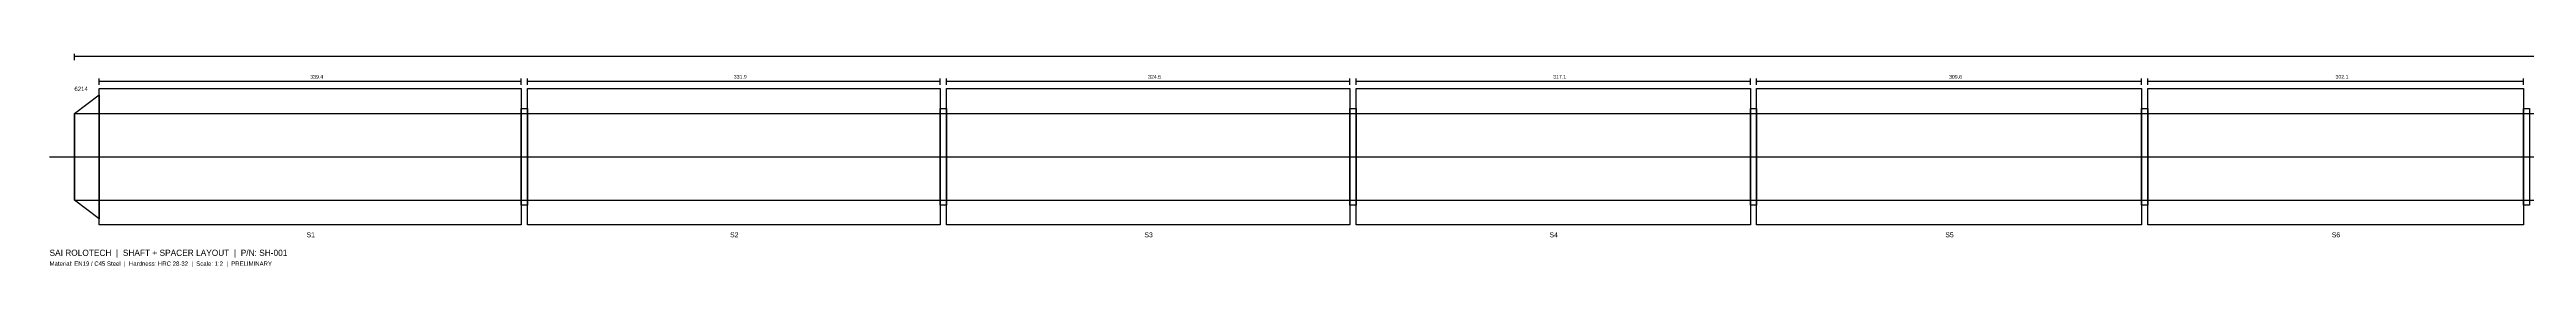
# Model space of a CAD drawing. Header units: metres. Extents: x -20 to 4248, y -89 to 86.
# Drawn here: x -20 to 1972, y -89 to 83 of the extents above; entities that cross this region are included whole.
import ezdxf

# ---------------------------------------------------------------- set-up
doc = ezdxf.new("R2010")
doc.units = ezdxf.units.M
for name, color, linetype in [('CENTRE', 1, 'Continuous'), ('DIMENSION', 2, 'Continuous'), ('HATCH', 8, 'Continuous'), ('NOTES', 3, 'Continuous'), ('OUTLINE', 7, 'Continuous'), ('TITLE', 4, 'Continuous')]:
    doc.layers.add(name, color=color, linetype=linetype)

msp = doc.modelspace()

# ---------------------------------------------------------------- linework, layer by layer
at = {"layer": 'CENTRE'}
msp.add_line((-20, 0), (4221, 0), dxfattribs=at)
at = {"layer": 'DIMENSION', "color": 2}
for p, q in [((0, 78), (0, 83)), ((0, 81), (4201, 81)), ((20, 58), (20, 63)), ((20, 61), (359.4, 61)), ((359.4, 58), (359.4, 63)), ((364.4, 58), (364.4, 63)), ((364.4, 61), (696.3, 61)), ((696.3, 58), (696.3, 63)), ((701.3, 58), (701.3, 63)), ((701.3, 61), (1025.8, 61)), ((1025.8, 58), (1025.8, 63)), ((1030.8, 58), (1030.8, 63)), ((1030.8, 61), (1347.9, 61)), ((1347.9, 58), (1347.9, 63)), ((1352.9, 58), (1352.9, 63)), ((1352.9, 61), (1662.5, 61)), ((1662.5, 58), (1662.5, 63)), ((1667.5, 58), (1667.5, 63)), ((1667.5, 61), (1969.6, 61)), ((1969.6, 58), (1969.6, 63))]:
    msp.add_line(p, q, dxfattribs=at)
at = {"layer": 'HATCH'}
for points in [[(359.4, 39), (364.4, 39), (364.4, -39), (359.4, -39)], [(696.3, 39), (701.3, 39), (701.3, -39), (696.3, -39)], [(1025.8, 39), (1030.8, 39), (1030.8, -39), (1025.8, -39)], [(1347.9, 39), (1352.9, 39), (1352.9, -39), (1347.9, -39)], [(1662.5, 39), (1667.5, 39), (1667.5, -39), (1662.5, -39)], [(1969.6, 39), (1974.6, 39), (1974.6, -39), (1969.6, -39)]]:
    msp.add_lwpolyline(points, close=True, dxfattribs=at)
at = {"layer": 'OUTLINE'}
for p, q in [((0, 35), (4201, 35)), ((0, 35), (0, -35)), ((0, -35), (4201, -35))]:
    msp.add_line(p, q, dxfattribs=at)
for points in [[(0, 35), (20, 50), (20, -50), (0, -35)], [(20, 55), (359.4, 55), (359.4, -55), (20, -55)], [(364.4, 55), (696.3, 55), (696.3, -55), (364.4, -55)], [(701.3, 55), (1025.8, 55), (1025.8, -55), (701.3, -55)], [(1030.8, 55), (1347.9, 55), (1347.9, -55), (1030.8, -55)], [(1352.9, 55), (1662.5, 55), (1662.5, -55), (1352.9, -55)], [(1667.5, 55), (1969.6, 55), (1969.6, -55), (1667.5, -55)]]:
    msp.add_lwpolyline(points, close=True, dxfattribs=at)

# ---------------------------------------------------------------- texts
at = {"layer": 'DIMENSION'}
for s, p in [('339.4', (189.7, 63)), ('331.9', (530.35, 63)), ('324.5', (863.55, 63)), ('317.1', (1189.35, 63)), ('309.6', (1507.7, 63)), ('302.1', (1818.55, 63))]:
    msp.add_text(s, height=3, dxfattribs=at).set_placement(p)
at = {"layer": 'NOTES'}
for s, p in [('6214', (0, 53)), ('Material: EN19 / C45 Steel  |  Hardness: HRC 28-32  |  Scale: 1:2  |  PRELIMINARY', (-20, -88))]:
    msp.add_text(s, height=3.5, dxfattribs=at).set_placement(p)
at = {"layer": 'TITLE'}
for s, height, p in [('SAI ROLOTECH  |  SHAFT + SPACER LAYOUT  |  P/N: SH-001', 5, (-20, -80)), ('S1', 4, (186.7, -65)), ('S2', 4, (527.35, -65)), ('S3', 4, (860.55, -65)), ('S4', 4, (1186.35, -65)), ('S5', 4, (1504.7, -65)), ('S6', 4, (1815.55, -65))]:
    msp.add_text(s, height=height, dxfattribs=at).set_placement(p)

doc.saveas('drawing.dxf')
